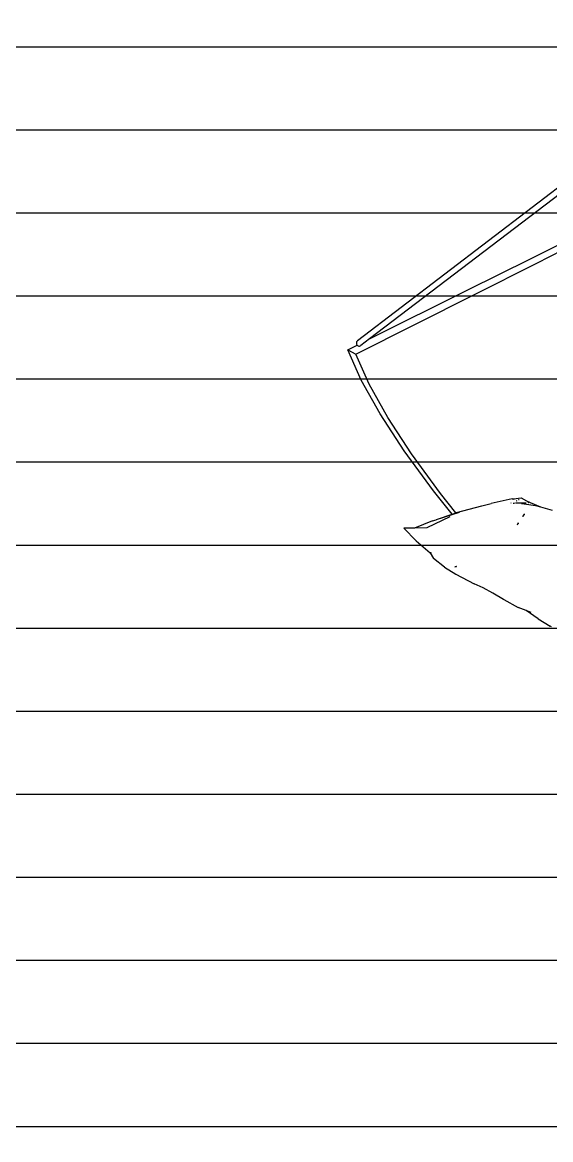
# Model space of a CAD drawing. Header units: millimetres. Extents: x -12551121 to 353735, y 112272 to 285506.
# Drawn here: x 96475 to 97072, y 177641 to 178903 of the extents above; entities that cross this region are included whole.
import ezdxf

# ---------------------------------------------------------------- set-up
doc = ezdxf.new("R2010")
doc.units = ezdxf.units.MM
doc.header["$MEASUREMENT"] = 0
doc.layers.add('+AT9-HATCH', color=8, linetype='Continuous')
doc.layers.add('+AT9_Hardscape', color=1, linetype='Continuous')

# ---------------------------------------------------------------- blocks, each defined once
blk = doc.blocks.new('hammock')
at = {"layer": '+AT9_Hardscape', "color": 1}
for p, q in [((568, 1800.2), (198.7, 1518.4)), ((572.6, 1795.2), (212.5, 1520.5)), ((394.4, 1610.9), (458.2, 1643.3)), ((401.4, 1605.9), (464, 1638.1)), ((323.3, 1575.8), (394.4, 1610.9)), ((330.9, 1570.8), (401.4, 1605.9)), ((196.9, 1503.3), (330.9, 1570.8)), ((212.5, 1520.5), (323.3, 1575.8)), ((187.9, 1508.2), (198.6, 1513.6)), ((197.7, 1517.2), (197.6, 1516.4)), ((197.6, 1516.4), (197.6, 1515.5)), ((197.6, 1515.5), (197.8, 1514.7)), ((198.1, 1517.8), (197.7, 1517.2)), ((197.8, 1514.7), (198.2, 1514)), ((198.7, 1518.4), (198.1, 1517.8)), ((198.2, 1514), (198.6, 1513.6)), ((198.6, 1513.6), (198.8, 1513.3)), ((212.5, 1520.5), (202.6, 1513)), ((203, 1474.1), (187.9, 1508.2)), ((187.9, 1508.2), (196.9, 1503.3)), ((211.9, 1469.5), (196.9, 1503.3)), ((198.8, 1513.3), (199.5, 1512.8)), ((199.5, 1512.8), (200.3, 1512.5)), ((200.3, 1512.5), (201.1, 1512.5)), ((201.1, 1512.5), (201.9, 1512.6)), ((201.9, 1512.6), (202.6, 1513)), ((224.3, 1436), (203, 1474.1)), ((233, 1431.9), (211.9, 1469.5)), ((251.6, 1394.2), (224.3, 1436)), ((259.9, 1390.7), (233, 1431.9)), ((284.7, 1349), (251.6, 1394.2)), ((292.6, 1346.1), (259.9, 1390.7)), ((305.7, 1322.9), (284.7, 1349)), ((310, 1324.4), (292.6, 1346.1)), ((373.7, 1339.9), (349.9, 1334.8)), ((373.7, 1339.9), (374.9, 1340)), ((376.2, 1339.4), (373.7, 1339.9)), ((373.7, 1339.9), (375.4, 1339.6)), ((374.9, 1340), (383.6, 1341.3)), ((375.4, 1339.6), (374.9, 1340)), ((376.2, 1339.4), (375.4, 1339.6)), ((378.3, 1337.9), (377.9, 1337.7)), ((378.5, 1337.4), (378.7, 1337.6)), ((380.1, 1338.7), (380, 1338.6)), ((380.3, 1338.6), (380.5, 1338.6)), ((381.1, 1339.1), (380.8, 1339)), ((381, 1339), (381.3, 1339.1)), ((383.6, 1341.3), (389.9, 1337.8)), ((388.9, 1338), (388.9, 1338)), ((389.9, 1337.8), (393.7, 1335.9)), ((288, 1316.6), (314.2, 1324.8)), ((305.7, 1322.9), (310, 1324.4)), ((310, 1324.4), (310.5, 1324.5)), ((310.5, 1324.5), (339.3, 1332.1)), ((339.3, 1332.1), (349.9, 1334.8)), ((372.3, 1335.2), (371.9, 1335.1)), ((374.5, 1335), (375, 1335.3)), ((375.5, 1335), (377.1, 1335.4)), ((377.4, 1335), (377.2, 1335.4)), ((377.2, 1335.4), (377.4, 1335)), ((377.9, 1335.4), (389.5, 1335.5)), ((384, 1334.9), (385.6, 1335)), ((384, 1334.9), (384.6, 1334.8)), ((384.6, 1334.8), (385.7, 1334.9)), ((384.6, 1334.8), (385.8, 1334.6)), ((385.7, 1334.9), (385.6, 1335)), ((385.7, 1334.9), (386.1, 1334.9)), ((385.8, 1334.6), (385.7, 1334.9)), ((385.8, 1334.6), (387.1, 1334.4)), ((387.1, 1334.4), (399.8, 1332.6)), ((391.4, 1336.4), (391.5, 1336.4)), ((392, 1336), (392.4, 1335.8)), ((393.4, 1335.9), (393.3, 1336)), ((393.7, 1335.9), (405.5, 1331)), ((399.8, 1332.6), (405.5, 1331)), ((405.5, 1331), (418.9, 1327.1)), ((283.7, 1315.1), (263.3, 1307.1)), ((303.2, 1319.7), (277.2, 1307.2)), ((283.7, 1315.1), (287.6, 1316.5)), ((287.6, 1316.5), (288, 1316.6)), ((288, 1316.6), (305.7, 1322.9)), ((381.1, 1312.3), (379.7, 1312.1)), ((385.4, 1320.4), (385.6, 1320)), ((385.6, 1320), (385.4, 1320.3)), ((385.6, 1320), (385.9, 1320.5)), ((385.6, 1320), (385.9, 1320.4)), ((385.6, 1320), (385.6, 1320)), ((385.8, 1320.9), (385.9, 1320.5)), ((385.9, 1320.5), (386.7, 1322.3)), ((385.9, 1320.4), (387, 1322)), ((385.9, 1320.5), (385.9, 1320.4)), ((387.3, 1322.8), (386.7, 1322.3)), ((386.7, 1322.3), (387.3, 1322.4)), ((386.7, 1322.3), (387, 1322)), ((387, 1322), (387.3, 1322.4)), ((387.3, 1322.4), (387.3, 1322.8)), ((251.2, 1307.1), (265.3, 1292.8)), ((263.3, 1307.1), (251.2, 1307.1)), ((277.2, 1307.2), (263.3, 1307.1)), ((379, 1311.3), (379.8, 1311.1)), ((265.3, 1292.8), (281.1, 1279.2)), ((281.1, 1279.3), (281.2, 1279.3)), ((281.1, 1279.2), (284.6, 1272.7)), ((281.1, 1279.2), (282.4, 1278.7)), ((281.2, 1279.3), (282.3, 1278.8)), ((297.1, 1263), (284.6, 1272.7)), ((297.1, 1263), (310.1, 1255.1)), ((308.7, 1263.4), (310.2, 1263.8)), ((310.6, 1263.5), (308.7, 1263.4)), ((310.2, 1263.8), (310.6, 1264)), ((310.2, 1263.8), (310.6, 1263.5)), ((310.6, 1263.5), (310.6, 1264)), ((310.1, 1255.1), (330.5, 1243.9)), ((340.7, 1239.4), (330.5, 1243.9)), ((351.9, 1233.4), (340.7, 1239.4)), ((363.6, 1226.4), (351.9, 1233.4)), ((364, 1226.2), (363.6, 1226.4)), ((363.6, 1226.4), (363.6, 1226.4)), ((363.6, 1226.4), (363.8, 1226.4)), ((364, 1226.2), (363.6, 1226.4)), ((364, 1226.2), (363.8, 1226.4)), ((364, 1226.2), (380.4, 1217.4)), ((389.4, 1213.9), (380.4, 1217.4)), ((403.1, 1204.6), (389.4, 1213.9)), ((394.9, 1211.8), (389.4, 1213.9)), ((403.1, 1204.6), (416.4, 1196.2)), ((417.8, 1195.4), (416.4, 1196.2))]:
    blk.add_line(p, q, dxfattribs=at)

msp = doc.modelspace()

# ---------------------------------------------------------------- hatches: boundary and pattern name
at = {"layer": '+AT9-HATCH'}
h = msp.add_hatch(dxfattribs=at)
h.set_pattern_fill('ANSI38', color=62, scale=100)
h.set_pattern_definition([(45, (4874355.9, 2835157.78), (-224.506403, 224.506403), []), (135, (4874355.9, 2835157.78), (-673.51921, 224.506403), [793.75, -476.25])])
h.paths.add_polyline_path([(94992.2, 180226.5), (94842.2, 180226.5), (94842.2, 176851.5), (95292.2, 176851.5, 0.414214), (96192.2, 177751.5), (96192.2, 178626.5, -0.414214), (97292.2, 179726.5), (99092.2, 179726.5), (99092.2, 180226.5), (94992.2, 180226.5)], is_closed=False)
h = msp.add_hatch(dxfattribs=at)
h.set_pattern_fill('LINE', color=8, scale=750)
h.paths.add_polyline_path([(98342.2, 176851.5), (98342.2, 179526.5), (97292.2, 179526.5, 0.414214), (96392.2, 178626.5), (96392.2, 177751.5, -0.414214), (95292.2, 176651.5), (94892.2, 176651.5), (94892.2, 174751.5), (96392.2, 174751.5, 0.414214), (97292.2, 175651.5), (97292.2, 176001.5), (97292.2, 176451.5, -0.414214), (97692.2, 176851.5), (98342.2, 176851.5)], is_closed=False)
h.paths.add_polyline_path([(98392.2, 179526.5), (98392.2, 176851.5), (98692.2, 176851.5), (98692.2, 179526.5)])
h.paths.add_polyline_path([(98742.2, 179526.5), (98742.2, 176851.5), (99042.2, 176851.5), (99042.2, 179526.5)])
h.paths.add_polyline_path([(99367.2, 179526.5), (99367.2, 176851.5), (99667.2, 176851.5), (99667.2, 179526.5)])
h.paths.add_polyline_path([(99717.2, 179526.5), (99717.2, 176851.5), (100017.2, 176851.5), (100017.2, 179526.5)])
h.paths.add_polyline_path([(100067.2, 179526.5), (100067.2, 176851.5), (100367.2, 176851.5), (100367.2, 179526.5)])
h.paths.add_polyline_path([(100417.2, 179526.5), (100417.2, 176851.5), (100717.2, 176851.5), (100717.2, 179526.5)])
h.paths.add_polyline_path([(101067.2, 176716), (101067.2, 179526.5), (100767.2, 179526.5), (100767.2, 176851.5), (100767.2, 176851.5, -0.21525)])
h.paths.add_polyline_path([(101117.2, 179526.5), (101117.2, 173451.5), (101417.2, 173451.5), (101417.2, 179504, 0.056082), (101217.2, 179526.5), (101117.2, 179526.5)], is_closed=False)
h.paths.add_polyline_path([(101467.2, 179491.1), (101467.2, 173451.5), (101767.2, 173451.5), (101767.2, 179338.9, 0.094274)])
h.paths.add_polyline_path([(102117.2, 178626.6, 0.213378), (101817.2, 179297.3), (101817.2, 173451.5), (102117.2, 173451.5), (102117.2, 178626.5)], is_closed=False)
h.paths.add_polyline_path([(101817.2, 173101.5), (101817.2, 170101.5), (102117.2, 170101.5), (102117.2, 173101.5)])
h.paths.add_polyline_path([(101467.2, 173101.5), (101467.2, 170101.5), (101767.2, 170101.5), (101767.2, 173101.5)])
h.paths.add_polyline_path([(101117.2, 173101.5), (101117.2, 170101.5), (101417.2, 170101.5), (101417.2, 173101.5)])
h.paths.add_polyline_path([(101117.2, 169801.5), (101117.2, 166601.5), (101417.2, 166601.5), (101417.2, 169801.5)])
h.paths.add_polyline_path([(101467.2, 169801.5), (101467.2, 166601.5), (101767.2, 166601.5), (101767.2, 169801.5)])
h.paths.add_polyline_path([(101817.2, 169801.5), (101817.2, 166601.5), (102117.2, 166601.5), (102117.2, 169801.5)])
h.paths.add_polyline_path([(102517.2, 169801.5), (102817.2, 169801.5), (102817.2, 166601.5), (102517.2, 166601.5)])
h.paths.add_polyline_path([(102167.2, 169801.5), (102467.2, 169801.5), (102467.2, 166601.5), (102167.2, 166601.5)])
h.paths.add_polyline_path([(102867.2, 169801.5), (103167.2, 169801.5), (103167.2, 166601.5), (102867.2, 166601.5)])
h.paths.add_polyline_path([(102867.2, 173101.5), (103167.2, 173101.5), (103167.2, 170101.5), (102867.2, 170101.5)])
h.paths.add_polyline_path([(102167.2, 173101.5), (102467.2, 173101.5), (102467.2, 170101.5), (102167.2, 170101.5)])
h.paths.add_polyline_path([(102517.2, 173101.5), (102817.2, 173101.5), (102817.2, 170101.5), (102517.2, 170101.5)])

# ---------------------------------------------------------------- linework, layer by layer
at = {"layer": '+AT9_Hardscape'}
for points in [[(99092.2, 179726.5), (97292.2, 179726.5, 0.414214), (96192.2, 178626.5), (96192.2, 177751.5, -0.414214), (95292.2, 176851.5), (94842.2, 176851.5)], [(99092.2, 179626.5), (97292.2, 179626.5, 0.414214), (96292.2, 178626.5), (96292.2, 177751.5, -0.414214), (95292.2, 176751.5), (94842.2, 176751.5)], [(98342.2, 179526.5), (97292.2, 179526.5, 0.414214), (96392.2, 178626.5), (96392.2, 177751.5, -0.414214), (95292.2, 176651.5), (94892.2, 176651.5), (94892.2, 174751.5), (96392.2, 174751.5, 0.414214), (97292.2, 175651.5), (97292.2, 176001.5), (97292.2, 176451.5, -0.414214), (97692.2, 176851.5), (98342.2, 176851.5)]]:
    msp.add_lwpolyline(points, format="xyb", dxfattribs=at)

# ---------------------------------------------------------------- block references
msp.add_blockref('hammock', (96654.5, 177024.7))

doc.saveas('drawing.dxf')
